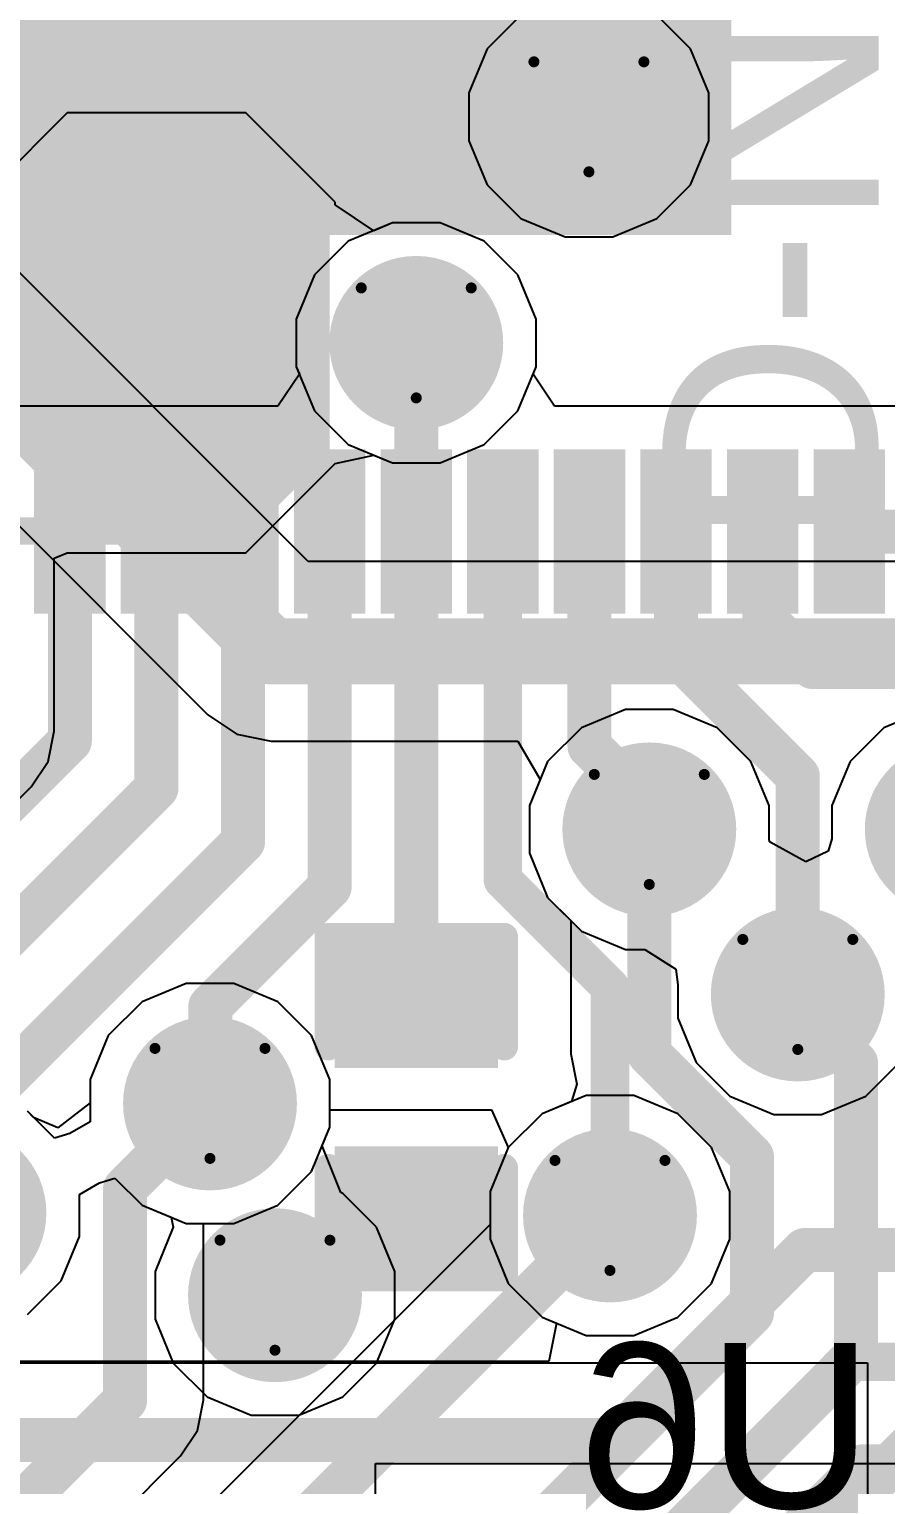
# Model space of a CAD drawing. Header units: inches. Extents: x -6 to 385, y -2 to 102.
# Drawn here: x 47.58 to 51.54, y 26.41 to 33.13 of the extents above; entities that cross this region are included whole.
import ezdxf

# ---------------------------------------------------------------- set-up
doc = ezdxf.new("R2010")
doc.units = ezdxf.units.IN
for name, color, linetype in [('Bottom Layer', 5, 'Continuous'), ('Bottom Overlay', 54, 'Continuous'), ('Bottom Paste', 16, 'Continuous'), ('Bottom Solder', 6, 'Continuous'), ('Drill Drawing', 1, 'Continuous'), ('Layer 1', 16, 'Continuous'), ('Layer 2', 76, 'Continuous'), ('Top Layer', 1, 'Continuous'), ('Top Overlay', 2, 'Continuous'), ('Top Paste', 8, 'Continuous'), ('Top Solder', 216, 'Continuous'), ('Via Holes', 16, 'Continuous')]:
    doc.layers.add(name, color=color, linetype=linetype)
doc.styles.add('Arial', font='', dxfattribs={"height": 0.2})
doc.styles.get('Arial').set_extended_font_data('Arial')

# ---------------------------------------------------------------- blocks, each defined once
blk = doc.blocks.new('56_QFN__7_7__B_10')
at = {"layer": 'Bottom Layer'}
for points in [[(-2.71, 3.1), (-2.71, 3.75), (-2.49, 3.75), (-2.49, 3.1)], [(-2.31, 3.1), (-2.31, 3.75), (-2.09, 3.75), (-2.09, 3.1)], [(-1.91, 3.1), (-1.91, 3.75), (-1.69, 3.75), (-1.69, 3.1)], [(-1.51, 3.1), (-1.51, 3.75), (-1.29, 3.75), (-1.29, 3.1)], [(-1.11, 3.1), (-1.11, 3.75), (-0.89, 3.75), (-0.89, 3.1)], [(-0.71, 3.1), (-0.71, 3.75), (-0.49, 3.75), (-0.49, 3.1)], [(-0.31, 3.1), (-0.31, 3.75), (-0.09, 3.75), (-0.09, 3.1)], [(0.09, 3.1), (0.09, 3.75), (0.31, 3.75), (0.31, 3.1)], [(0.49, 3.1), (0.49, 3.75), (0.71, 3.75), (0.71, 3.1)], [(0.89, 3.1), (0.89, 3.75), (1.11, 3.75), (1.11, 3.1)], [(2, 2), (2, -2), (-2, -2), (-2, 2)]]:
    blk.add_hatch(color=5, dxfattribs=at).paths.add_polyline_path(points)
at = {"layer": 'Bottom Paste'}
for points in [[(-2.71, 3.1), (-2.71, 3.75), (-2.49, 3.75), (-2.49, 3.1)], [(-2.31, 3.1), (-2.31, 3.75), (-2.09, 3.75), (-2.09, 3.1)], [(-1.91, 3.1), (-1.91, 3.75), (-1.69, 3.75), (-1.69, 3.1)], [(-1.51, 3.1), (-1.51, 3.75), (-1.29, 3.75), (-1.29, 3.1)], [(-1.11, 3.1), (-1.11, 3.75), (-0.89, 3.75), (-0.89, 3.1)], [(-0.71, 3.1), (-0.71, 3.75), (-0.49, 3.75), (-0.49, 3.1)], [(-0.31, 3.1), (-0.31, 3.75), (-0.09, 3.75), (-0.09, 3.1)], [(0.09, 3.1), (0.09, 3.75), (0.31, 3.75), (0.31, 3.1)], [(0.49, 3.1), (0.49, 3.75), (0.71, 3.75), (0.71, 3.1)], [(0.89, 3.1), (0.89, 3.75), (1.11, 3.75), (1.11, 3.1)], [(2, 2), (2, -2), (-2, -2), (-2, 2)]]:
    blk.add_hatch(color=16, dxfattribs=at).paths.add_polyline_path(points)
at = {"layer": 'Bottom Solder'}
for points in [[(-2.765, 3.045), (-2.765, 3.805), (-2.435, 3.805), (-2.435, 3.045)], [(-2.365, 3.045), (-2.365, 3.805), (-2.035, 3.805), (-2.035, 3.045)], [(-1.965, 3.045), (-1.965, 3.805), (-1.635, 3.805), (-1.635, 3.045)], [(-1.565, 3.045), (-1.565, 3.805), (-1.235, 3.805), (-1.235, 3.045)], [(-1.165, 3.045), (-1.165, 3.805), (-0.835, 3.805), (-0.835, 3.045)], [(-0.765, 3.045), (-0.765, 3.805), (-0.435, 3.805), (-0.435, 3.045)], [(-0.365, 3.045), (-0.365, 3.805), (-0.035, 3.805), (-0.035, 3.045)], [(0.035, 3.045), (0.035, 3.805), (0.365, 3.805), (0.365, 3.045)], [(0.435, 3.045), (0.435, 3.805), (0.765, 3.805), (0.765, 3.045)], [(0.835, 3.045), (0.835, 3.805), (1.165, 3.805), (1.165, 3.045)], [(2.055, 2.055), (2.055, -2.055), (-2.055, -2.055), (-2.055, 2.055)]]:
    blk.add_hatch(color=6, dxfattribs=at).paths.add_polyline_path(points)
blk = doc.blocks.new('2_T____P___12')
at = {"layer": 'Top Layer'}
for points in [[(0.2857, 0.762), (-0.2857, 0.762), (-0.5715, 0.4763), (-0.5715, -0.4763), (-0.2857, -0.762), (0.2857, -0.762), (0.5715, -0.4763), (0.5715, 0.4763)], [(2.2858, 0.762), (1.7143, 0.762), (1.4285, 0.4763), (1.4285, -0.4763), (1.7143, -0.762), (2.2858, -0.762), (2.5715, -0.4763), (2.5715, 0.4763)]]:
    blk.add_hatch(color=1, dxfattribs=at).paths.add_polyline_path(points)
at = {"layer": 'Top Paste'}
for points in [[(0.2857, 0.762), (-0.2857, 0.762), (-0.5715, 0.4763), (-0.5715, -0.4763), (-0.2857, -0.762), (0.2857, -0.762), (0.5715, -0.4763), (0.5715, 0.4763)], [(2.2858, 0.762), (1.7143, 0.762), (1.4285, 0.4763), (1.4285, -0.4763), (1.7143, -0.762), (2.2858, -0.762), (2.5715, -0.4763), (2.5715, 0.4763)]]:
    blk.add_hatch(color=8, dxfattribs=at).paths.add_polyline_path(points)
at = {"layer": 'Top Solder'}
for points in [[(0.3366, 0.8636), (-0.3366, 0.8636), (-0.6731, 0.5271), (-0.6731, -0.5271), (-0.3366, -0.8636), (0.3366, -0.8636), (0.6731, -0.5271), (0.6731, 0.5271)], [(2.3366, 0.8636), (1.6635, 0.8636), (1.3269, 0.5271), (1.3269, -0.5271), (1.6635, -0.8636), (2.3366, -0.8636), (2.6731, -0.5271), (2.6731, 0.5271)]]:
    blk.add_hatch(color=216, dxfattribs=at).paths.add_polyline_path(points)
at = {"layer": 'Top Overlay'}
for points in [[(-0.7366, 0.5334, 0.127, 0.127, 0), (-0.3556, 0.9144, 0.127, 0.127, 0)], [(-0.3556, 0.9144, 0.127, 0.127, 0), (2.3556, 0.9144, 0.127, 0.127, 0)], [(2.3556, 0.9144, 0.127, 0.127, 0), (2.7366, 0.5334, 0.127, 0.127, 0)], [(-0.7366, -0.5334, 0.127, 0.127, 0), (-0.7366, 0.5334, 0.127, 0.127, 0)], [(2.7366, -0.5334, 0.127, 0.127, 0), (2.7366, 0.5334, 0.127, 0.127, 0)], [(-0.7366, -0.5334, 0.127, 0.127, 0), (-0.3556, -0.9144, 0.127, 0.127, 0)], [(2.3556, -0.9144, 0.127, 0.127, 0), (2.7366, -0.5334, 0.127, 0.127, 0)], [(-0.3556, -0.9144, 0.127, 0.127, 0), (2.3556, -0.9144, 0.127, 0.127, 0)]]:
    blk.add_lwpolyline(points, format="xyseb", dxfattribs=at)
for points in [[(-0.3874, 0.9144, 0.0635, 0.0635, 1), (-0.3239, 0.9144, 0.0635, 0.0635, 1)], [(-0.3874, 0.9144, 0.0635, 0.0635, 1), (-0.3239, 0.9144, 0.0635, 0.0635, 1)], [(2.3239, 0.9144, 0.0635, 0.0635, 1), (2.3874, 0.9144, 0.0635, 0.0635, 1)], [(2.3239, 0.9144, 0.0635, 0.0635, 1), (2.3874, 0.9144, 0.0635, 0.0635, 1)], [(-0.7683, 0.5334, 0.0635, 0.0635, 1), (-0.7048, 0.5334, 0.0635, 0.0635, 1)], [(-0.7683, 0.5334, 0.0635, 0.0635, 1), (-0.7048, 0.5334, 0.0635, 0.0635, 1)], [(2.7049, 0.5334, 0.0635, 0.0635, 1), (2.7684, 0.5334, 0.0635, 0.0635, 1)], [(2.7049, 0.5334, 0.0635, 0.0635, 1), (2.7684, 0.5334, 0.0635, 0.0635, 1)], [(-0.7683, -0.5334, 0.0635, 0.0635, 1), (-0.7048, -0.5334, 0.0635, 0.0635, 1)], [(-0.7683, -0.5334, 0.0635, 0.0635, 1), (-0.7048, -0.5334, 0.0635, 0.0635, 1)], [(2.7049, -0.5334, 0.0635, 0.0635, 1), (2.7684, -0.5334, 0.0635, 0.0635, 1)], [(2.7049, -0.5334, 0.0635, 0.0635, 1), (2.7684, -0.5334, 0.0635, 0.0635, 1)], [(-0.3874, -0.9144, 0.0635, 0.0635, 1), (-0.3239, -0.9144, 0.0635, 0.0635, 1)], [(-0.3874, -0.9144, 0.0635, 0.0635, 1), (-0.3239, -0.9144, 0.0635, 0.0635, 1)], [(2.3239, -0.9144, 0.0635, 0.0635, 1), (2.3874, -0.9144, 0.0635, 0.0635, 1)], [(2.3239, -0.9144, 0.0635, 0.0635, 1), (2.3874, -0.9144, 0.0635, 0.0635, 1)]]:
    blk.add_lwpolyline(points, format="xyseb", close=True, dxfattribs=at)
blk = doc.blocks.new('C___0402_B_53')
at = {"layer": 'Bottom Layer'}
for points in [[(-0.2413, 0.3175), (-0.2413, -0.3175), (-0.6985, -0.3175), (-0.6985, 0.3175)], [(0.6985, 0.3175), (0.6985, -0.3175), (0.2413, -0.3175), (0.2413, 0.3175)]]:
    blk.add_hatch(color=5, dxfattribs=at).paths.add_polyline_path(points)
at = {"layer": 'Bottom Paste'}
for points in [[(-0.2413, 0.3175), (-0.2413, -0.3175), (-0.6985, -0.3175), (-0.6985, 0.3175)], [(0.6985, 0.3175), (0.6985, -0.3175), (0.2413, -0.3175), (0.2413, 0.3175)]]:
    blk.add_hatch(color=16, dxfattribs=at).paths.add_polyline_path(points)
at = {"layer": 'Bottom Solder'}
for points in [[(-0.1813, 0.3775), (-0.1813, -0.3775), (-0.7585, -0.3775), (-0.7585, 0.3775)], [(0.7585, 0.3775), (0.7585, -0.3775), (0.1813, -0.3775), (0.1813, 0.3775)]]:
    blk.add_hatch(color=6, dxfattribs=at).paths.add_polyline_path(points)
at = {"layer": 'Bottom Overlay'}
for points in [[(-0.7874, 0.4064, 0.127, 0.127, 0), (-0.7874, -0.4064, 0.127, 0.127, 0)], [(-0.7874, 0.4064, 0.127, 0.127, 0), (-0.2794, 0.4064, 0.127, 0.127, 0)], [(0.2794, 0.4064, 0.127, 0.127, 0), (0.7874, 0.4064, 0.127, 0.127, 0)], [(0.7874, 0.4064, 0.127, 0.127, 0), (0.7874, -0.4064, 0.127, 0.127, 0)], [(-0.7874, -0.4064, 0.127, 0.127, 0), (-0.2794, -0.4064, 0.127, 0.127, 0)], [(0.2794, -0.4064, 0.127, 0.127, 0), (0.7874, -0.4064, 0.127, 0.127, 0)]]:
    blk.add_lwpolyline(points, format="xyseb", dxfattribs=at)
for points in [[(-0.8191, 0.4064, 0.0635, 0.0635, 1), (-0.7556, 0.4064, 0.0635, 0.0635, 1)], [(-0.8191, 0.4064, 0.0635, 0.0635, 1), (-0.7556, 0.4064, 0.0635, 0.0635, 1)], [(-0.3111, 0.4064, 0.0635, 0.0635, 1), (-0.2477, 0.4064, 0.0635, 0.0635, 1)], [(0.2477, 0.4064, 0.0635, 0.0635, 1), (0.3111, 0.4064, 0.0635, 0.0635, 1)], [(0.7556, 0.4064, 0.0635, 0.0635, 1), (0.8191, 0.4064, 0.0635, 0.0635, 1)], [(0.7556, 0.4064, 0.0635, 0.0635, 1), (0.8191, 0.4064, 0.0635, 0.0635, 1)], [(-0.8191, -0.4064, 0.0635, 0.0635, 1), (-0.7556, -0.4064, 0.0635, 0.0635, 1)], [(-0.8191, -0.4064, 0.0635, 0.0635, 1), (-0.7556, -0.4064, 0.0635, 0.0635, 1)], [(-0.3111, -0.4064, 0.0635, 0.0635, 1), (-0.2477, -0.4064, 0.0635, 0.0635, 1)], [(0.2477, -0.4064, 0.0635, 0.0635, 1), (0.3111, -0.4064, 0.0635, 0.0635, 1)], [(0.7556, -0.4064, 0.0635, 0.0635, 1), (0.8191, -0.4064, 0.0635, 0.0635, 1)], [(0.7556, -0.4064, 0.0635, 0.0635, 1), (0.8191, -0.4064, 0.0635, 0.0635, 1)]]:
    blk.add_lwpolyline(points, format="xyseb", close=True, dxfattribs=at)

msp = doc.modelspace()

# ---------------------------------------------------------------- hatches: boundary and pattern name
at = {"layer": 'Bottom Layer'}
h = msp.add_hatch(color=5, dxfattribs=at)
edge = h.paths.add_edge_path()
edge.add_arc((50.1655, 32.7292), 0.3, 0, 360)
h = msp.add_hatch(color=5, dxfattribs=at)
edge = h.paths.add_edge_path()
edge.add_arc((49.368, 31.6852), 0.3, 0, 360)
h = msp.add_hatch(color=5, dxfattribs=at)
edge = h.paths.add_edge_path()
edge.add_arc((50.4444, 29.4386), 0.3, 0, 360)
h = msp.add_hatch(color=5, dxfattribs=at)
edge = h.paths.add_edge_path()
edge.add_arc((51.1302, 28.6766), 0.3, 0, 360)
h = msp.add_hatch(color=5, dxfattribs=at)
edge = h.paths.add_edge_path()
edge.add_arc((48.4153, 28.1733), 0.3, 0, 360)
h = msp.add_hatch(color=5, dxfattribs=at)
edge = h.paths.add_edge_path()
edge.add_arc((50.2628, 27.656), 0.3, 0, 360)
h = msp.add_hatch(color=5, dxfattribs=at)
edge = h.paths.add_edge_path()
edge.add_arc((48.7155, 27.2877), 0.3, 0, 360)
at = {"layer": 'Bottom Solder'}
h = msp.add_hatch(color=6, dxfattribs=at)
edge = h.paths.add_edge_path()
edge.add_arc((50.1655, 32.7292), 0.4016, 0, 360)
h = msp.add_hatch(color=6, dxfattribs=at)
edge = h.paths.add_edge_path()
edge.add_arc((49.368, 31.6852), 0.4016, 0, 360)
h = msp.add_hatch(color=6, dxfattribs=at)
edge = h.paths.add_edge_path()
edge.add_arc((50.4444, 29.4386), 0.4016, 0, 360)
h = msp.add_hatch(color=6, dxfattribs=at)
edge = h.paths.add_edge_path()
edge.add_arc((51.8414, 29.4386), 0.4016, 0, 360)
h = msp.add_hatch(color=6, dxfattribs=at)
edge = h.paths.add_edge_path()
edge.add_arc((51.1302, 28.6766), 0.4016, 0, 360)
h = msp.add_hatch(color=6, dxfattribs=at)
edge = h.paths.add_edge_path()
edge.add_arc((48.4153, 28.1733), 0.4016, 0, 360)
h = msp.add_hatch(color=6, dxfattribs=at)
edge = h.paths.add_edge_path()
edge.add_arc((47.258, 27.6683), 0.4016, 0, 360)
h = msp.add_hatch(color=6, dxfattribs=at)
edge = h.paths.add_edge_path()
edge.add_arc((50.2628, 27.656), 0.4016, 0, 360)
h = msp.add_hatch(color=6, dxfattribs=at)
edge = h.paths.add_edge_path()
edge.add_arc((48.7155, 27.2877), 0.4016, 0, 360)
at = {"layer": 'Layer 1'}
h = msp.add_hatch(color=16, dxfattribs=at)
edge = h.paths.add_edge_path()
edge.add_arc((50.1655, 32.7292), 0.3, 0, 360)
h = msp.add_hatch(color=16, dxfattribs=at)
edge = h.paths.add_edge_path()
edge.add_arc((49.368, 31.6852), 0.3, 0, 360)
h = msp.add_hatch(color=16, dxfattribs=at)
edge = h.paths.add_edge_path()
edge.add_arc((50.4444, 29.4386), 0.3, 0, 360)
h = msp.add_hatch(color=16, dxfattribs=at)
edge = h.paths.add_edge_path()
edge.add_arc((51.1302, 28.6766), 0.3, 0, 360)
h = msp.add_hatch(color=16, dxfattribs=at)
edge = h.paths.add_edge_path()
edge.add_arc((48.4153, 28.1733), 0.3, 0, 360)
h = msp.add_hatch(color=16, dxfattribs=at)
edge = h.paths.add_edge_path()
edge.add_arc((50.2628, 27.656), 0.3, 0, 360)
h = msp.add_hatch(color=16, dxfattribs=at)
edge = h.paths.add_edge_path()
edge.add_arc((48.7155, 27.2877), 0.3, 0, 360)
at = {"layer": 'Layer 2'}
h = msp.add_hatch(color=76, dxfattribs=at)
edge = h.paths.add_edge_path()
edge.add_arc((50.1655, 32.7292), 0.3, 0, 360)
h = msp.add_hatch(color=76, dxfattribs=at)
edge = h.paths.add_edge_path()
edge.add_arc((49.368, 31.6852), 0.3, 0, 360)
h = msp.add_hatch(color=76, dxfattribs=at)
edge = h.paths.add_edge_path()
edge.add_arc((50.4444, 29.4386), 0.3, 0, 360)
h = msp.add_hatch(color=76, dxfattribs=at)
edge = h.paths.add_edge_path()
edge.add_arc((51.1302, 28.6766), 0.3, 0, 360)
h = msp.add_hatch(color=76, dxfattribs=at)
edge = h.paths.add_edge_path()
edge.add_arc((48.4153, 28.1733), 0.3, 0, 360)
h = msp.add_hatch(color=76, dxfattribs=at)
edge = h.paths.add_edge_path()
edge.add_arc((50.2628, 27.656), 0.3, 0, 360)
h = msp.add_hatch(color=76, dxfattribs=at)
edge = h.paths.add_edge_path()
edge.add_arc((48.7155, 27.2877), 0.3, 0, 360)
at = {"layer": 'Top Layer'}
h = msp.add_hatch(color=1, dxfattribs=at)
edge = h.paths.add_edge_path()
edge.add_arc((50.1655, 32.7292), 0.3, 0, 360)
h = msp.add_hatch(color=1, dxfattribs=at)
edge = h.paths.add_edge_path()
edge.add_arc((49.368, 31.6852), 0.3, 0, 360)
h = msp.add_hatch(color=1, dxfattribs=at)
edge = h.paths.add_edge_path()
edge.add_arc((50.4444, 29.4386), 0.3, 0, 360)
h = msp.add_hatch(color=1, dxfattribs=at)
edge = h.paths.add_edge_path()
edge.add_arc((51.1302, 28.6766), 0.3, 0, 360)
h = msp.add_hatch(color=1, dxfattribs=at)
edge = h.paths.add_edge_path()
edge.add_arc((48.4153, 28.1733), 0.3, 0, 360)
h = msp.add_hatch(color=1, dxfattribs=at)
edge = h.paths.add_edge_path()
edge.add_arc((50.2628, 27.656), 0.3, 0, 360)
h = msp.add_hatch(color=1, dxfattribs=at)
edge = h.paths.add_edge_path()
edge.add_arc((48.7155, 27.2877), 0.3, 0, 360)
at = {"layer": 'Top Solder'}
h = msp.add_hatch(color=216, dxfattribs=at)
edge = h.paths.add_edge_path()
edge.add_arc((50.1655, 32.7292), 0.4016, 0, 360)
h = msp.add_hatch(color=216, dxfattribs=at)
edge = h.paths.add_edge_path()
edge.add_arc((49.368, 31.6852), 0.4016, 0, 360)
h = msp.add_hatch(color=216, dxfattribs=at)
edge = h.paths.add_edge_path()
edge.add_arc((50.4444, 29.4386), 0.4016, 0, 360)
h = msp.add_hatch(color=216, dxfattribs=at)
edge = h.paths.add_edge_path()
edge.add_arc((51.8414, 29.4386), 0.4016, 0, 360)
h = msp.add_hatch(color=216, dxfattribs=at)
edge = h.paths.add_edge_path()
edge.add_arc((51.1302, 28.6766), 0.4016, 0, 360)
h = msp.add_hatch(color=216, dxfattribs=at)
edge = h.paths.add_edge_path()
edge.add_arc((48.4153, 28.1733), 0.4016, 0, 360)
h = msp.add_hatch(color=216, dxfattribs=at)
edge = h.paths.add_edge_path()
edge.add_arc((47.258, 27.6683), 0.4016, 0, 360)
h = msp.add_hatch(color=216, dxfattribs=at)
edge = h.paths.add_edge_path()
edge.add_arc((50.2628, 27.656), 0.4016, 0, 360)
h = msp.add_hatch(color=216, dxfattribs=at)
edge = h.paths.add_edge_path()
edge.add_arc((48.7155, 27.2877), 0.4016, 0, 360)
at = {"layer": 'Via Holes'}
h = msp.add_hatch(color=7, dxfattribs=at)
edge = h.paths.add_edge_path()
edge.add_arc((50.1655, 32.7292), 0.15, 0, 360)
h = msp.add_hatch(color=7, dxfattribs=at)
edge = h.paths.add_edge_path()
edge.add_arc((49.368, 31.6852), 0.15, 0, 360)
h = msp.add_hatch(color=7, dxfattribs=at)
edge = h.paths.add_edge_path()
edge.add_arc((50.4444, 29.4386), 0.15, 0, 360)
h = msp.add_hatch(color=7, dxfattribs=at)
edge = h.paths.add_edge_path()
edge.add_arc((51.1302, 28.6766), 0.15, 0, 360)
h = msp.add_hatch(color=7, dxfattribs=at)
edge = h.paths.add_edge_path()
edge.add_arc((48.4153, 28.1733), 0.15, 0, 360)
h = msp.add_hatch(color=7, dxfattribs=at)
edge = h.paths.add_edge_path()
edge.add_arc((50.2628, 27.656), 0.15, 0, 360)
h = msp.add_hatch(color=7, dxfattribs=at)
edge = h.paths.add_edge_path()
edge.add_arc((48.7155, 27.2877), 0.15, 0, 360)

# ---------------------------------------------------------------- linework, layer by layer
at = {"layer": 'Bottom Layer'}
for p, q in [((49.2578, 32.2392), (49.0542, 32.1549)), ((49.4782, 32.2392), (49.2578, 32.2392)), ((49.6818, 32.1549), (49.4782, 32.2392)), ((49.0542, 32.1549), (48.8983, 31.999)), ((49.8377, 31.999), (49.6818, 32.1549)), ((48.8983, 31.999), (48.814, 31.7954)), ((49.922, 31.7954), (49.8377, 31.999)), ((48.814, 31.7954), (48.814, 31.575)), ((49.922, 31.575), (49.922, 31.7954)), ((48.8281, 31.541), (48.7293, 31.3932)), ((48.814, 31.575), (48.8281, 31.541)), ((49.9079, 31.541), (49.922, 31.575)), ((50.0067, 31.3932), (49.9079, 31.541)), ((48.7293, 31.3932), (46.9115, 31.3932)), ((51.614, 31.3932), (50.0067, 31.3932)), ((48.9693, 28.0631), (48.9693, 28.1432)), ((48.9693, 28.1432), (49.715, 28.1432)), ((49.715, 28.1432), (49.7931, 27.9698)), ((48.8849, 27.8594), (48.9693, 28.0631)), ((49.7931, 27.9698), (49.7088, 27.7662)), ((48.7291, 27.7036), (48.8849, 27.8594)), ((47.812, 27.7527), (47.9048, 27.8069)), ((47.9048, 27.8069), (47.9763, 27.8288)), ((47.9763, 27.8288), (48.1014, 27.7036)), ((49.7088, 27.7662), (49.7088, 27.5458)), ((47.812, 27.5581), (47.812, 27.7527)), ((48.1014, 27.7036), (48.3051, 27.6193)), ((48.5255, 27.6193), (48.7291, 27.7036)), ((48.3051, 27.6193), (48.5255, 27.6193)), ((47.7277, 27.3544), (47.812, 27.5581)), ((49.7088, 27.5458), (49.7931, 27.3422)), ((47.5718, 27.1986), (47.7277, 27.3544)), ((49.7931, 27.3422), (49.949, 27.1864)), ((49.949, 27.1864), (50.0157, 27.1587)), ((50.0157, 27.1587), (49.9803, 26.9809)), ((37.3344, 26.9748), (51.4524, 26.9748)), ((49.9803, 26.9809), (47.511, 26.9809)), ((51.4524, 26.9748), (51.4524, 23.3992)), ((49.1792, 8.246), (49.1792, 26.5098)), ((49.1792, 26.5098), (53.142, 26.5098))]:
    msp.add_line(p, q, dxfattribs=at)
for points in [[(49.368, 30.8142, 0.2032, 0.2032, 0), (49.368, 31.6852, 0.2032, 0.2032, 0)], [(47.768, 29.8469, 0.2032, 0.2032, 0), (47.768, 30.8142, 0.2032, 0.2032, 0)], [(48.168, 29.6292, 0.2032, 0.2032, 0), (48.168, 30.8142, 0.2032, 0.2032, 0)], [(48.568, 29.3818, 0.2032, 0.2032, 0), (48.568, 30.8142, 0.2032, 0.2032, 0)], [(48.968, 29.1725, 0.2032, 0.2032, 0), (48.968, 30.8142, 0.2032, 0.2032, 0)], [(49.368, 28.6258, 0.2032, 0.2032, 0), (49.368, 30.8142, 0.2032, 0.2032, 0)], [(49.768, 29.2058, 0.1778, 0.1778, 0), (49.768, 30.8142, 0.1778, 0.1778, 0)], [(50.168, 29.8224, 0.2032, 0.2032, 0), (50.168, 30.8142, 0.2032, 0.2032, 0)], [(50.568, 30.2469, 0.2032, 0.2032, 0), (50.568, 30.8142, 0.2032, 0.2032, 0)], [(50.968, 30.8142, 0.2032, 0.2032, 0), (50.9764, 30.8058, 0.2032, 0.2032, 0)], [(50.9764, 30.4116, 0.2032, 0.2032, 0), (50.9764, 30.8058, 0.2032, 0.2032, 0)], [(51.368, 30.8142, 0.2032, 0.2032, 0), (52.1977, 30.8142, 0.2032, 0.2032, 0)], [(50.9764, 30.4116, 0.2032, 0.2032, 0), (51.2001, 30.1879, 0.2032, 0.2032, 0)], [(50.568, 30.2469, 0.2032, 0.2032, 0), (51.1302, 29.6847, 0.2032, 0.2032, 0)], [(51.2001, 30.1879, 0.2032, 0.2032, 0), (51.7066, 30.1879, 0.2032, 0.2032, 0)], [(46.2805, 28.3594, 0.2032, 0.2032, 0), (47.768, 29.8469, 0.2032, 0.2032, 0)], [(50.168, 29.8224, 0.2032, 0.2032, 0), (50.4444, 29.546, 0.2032, 0.2032, 0)], [(51.1302, 28.6766, 0.2032, 0.2032, 0), (51.1302, 29.6847, 0.2032, 0.2032, 0)], [(46.207, 27.6683, 0.2032, 0.2032, 0), (48.168, 29.6292, 0.2032, 0.2032, 0)], [(50.4444, 29.4386, 0.2032, 0.2032, 0), (50.4444, 29.546, 0.2032, 0.2032, 0)], [(47.2807, 28.0945, 0.2032, 0.2032, 0), (48.568, 29.3818, 0.2032, 0.2032, 0)], [(48.4165, 28.621, 0.2032, 0.2032, 0), (48.968, 29.1725, 0.2032, 0.2032, 0)], [(49.768, 29.2058, 0.1778, 0.1778, 0), (50.2628, 28.711, 0.1778, 0.1778, 0)], [(50.2628, 27.656, 0.1778, 0.1778, 0), (50.2628, 28.711, 0.1778, 0.1778, 0)], [(48.4165, 28.1745, 0.2032, 0.2032, 0), (48.4165, 28.621, 0.2032, 0.2032, 0)], [(48.4153, 28.1733, 0.2032, 0.2032, 0), (48.4165, 28.1745, 0.2032, 0.2032, 0)], [(50.2839, 26.6184, 0.2032, 0.2032, 0), (51.162, 27.4965, 0.2032, 0.2032, 0)], [(51.162, 27.4965, 0.2032, 0.2032, 0), (60.5504, 27.4965, 0.2032, 0.2032, 0)], [(48.5889, 24.19, 0.1778, 0.1778, 0), (51.3786, 26.9797, 0.1778, 0.1778, 0)], [(51.3786, 26.9797, 0.1778, 0.1778, 0), (72.825, 26.9797, 0.1778, 0.1778, 0)], [(35.3755, 26.6184, 0.2032, 0.2032, 0), (50.2839, 26.6184, 0.2032, 0.2032, 0)], [(50.6989, 25.7822, 0.1778, 0.1778, 0), (51.4264, 26.5098, 0.1778, 0.1778, 0)], [(51.4264, 26.5098, 0.1778, 0.1778, 0), (72.9252, 26.5098, 0.1778, 0.1778, 0)]]:
    msp.add_lwpolyline(points, format="xyseb", dxfattribs=at)
for points in [[(49.3172, 31.6852, 0.1016, 0.1016, 1), (49.4188, 31.6852, 0.1016, 0.1016, 1)], [(47.7172, 30.8142, 0.1016, 0.1016, 1), (47.8188, 30.8142, 0.1016, 0.1016, 1)], [(48.1172, 30.8142, 0.1016, 0.1016, 1), (48.2188, 30.8142, 0.1016, 0.1016, 1)], [(48.5172, 30.8142, 0.1016, 0.1016, 1), (48.6188, 30.8142, 0.1016, 0.1016, 1)], [(48.9172, 30.8142, 0.1016, 0.1016, 1), (49.0188, 30.8142, 0.1016, 0.1016, 1)], [(49.3172, 30.8142, 0.1016, 0.1016, 1), (49.4188, 30.8142, 0.1016, 0.1016, 1)], [(49.3172, 30.8142, 0.1016, 0.1016, 1), (49.4188, 30.8142, 0.1016, 0.1016, 1)], [(49.7236, 30.8142, 0.0889, 0.0889, 1), (49.8125, 30.8142, 0.0889, 0.0889, 1)], [(50.1172, 30.8142, 0.1016, 0.1016, 1), (50.2188, 30.8142, 0.1016, 0.1016, 1)], [(50.5172, 30.8142, 0.1016, 0.1016, 1), (50.6188, 30.8142, 0.1016, 0.1016, 1)], [(50.9172, 30.8142, 0.1016, 0.1016, 1), (51.0188, 30.8142, 0.1016, 0.1016, 1)], [(50.9256, 30.8058, 0.1016, 0.1016, 1), (51.0272, 30.8058, 0.1016, 0.1016, 1)], [(50.9256, 30.8058, 0.1016, 0.1016, 1), (51.0272, 30.8058, 0.1016, 0.1016, 1)], [(51.3172, 30.8142, 0.1016, 0.1016, 1), (51.4188, 30.8142, 0.1016, 0.1016, 1)], [(50.9256, 30.4116, 0.1016, 0.1016, 1), (51.0272, 30.4116, 0.1016, 0.1016, 1)], [(50.9256, 30.4116, 0.1016, 0.1016, 1), (51.0272, 30.4116, 0.1016, 0.1016, 1)], [(50.5172, 30.2469, 0.1016, 0.1016, 1), (50.6188, 30.2469, 0.1016, 0.1016, 1)], [(50.5172, 30.2469, 0.1016, 0.1016, 1), (50.6188, 30.2469, 0.1016, 0.1016, 1)], [(51.1493, 30.1879, 0.1016, 0.1016, 1), (51.2509, 30.1879, 0.1016, 0.1016, 1)], [(51.1493, 30.1879, 0.1016, 0.1016, 1), (51.2509, 30.1879, 0.1016, 0.1016, 1)], [(47.7172, 29.8469, 0.1016, 0.1016, 1), (47.8188, 29.8469, 0.1016, 0.1016, 1)], [(47.7172, 29.8469, 0.1016, 0.1016, 1), (47.8188, 29.8469, 0.1016, 0.1016, 1)], [(50.1172, 29.8224, 0.1016, 0.1016, 1), (50.2188, 29.8224, 0.1016, 0.1016, 1)], [(50.1172, 29.8224, 0.1016, 0.1016, 1), (50.2188, 29.8224, 0.1016, 0.1016, 1)], [(51.0794, 29.6847, 0.1016, 0.1016, 1), (51.181, 29.6847, 0.1016, 0.1016, 1)], [(51.0794, 29.6847, 0.1016, 0.1016, 1), (51.181, 29.6847, 0.1016, 0.1016, 1)], [(48.1172, 29.6292, 0.1016, 0.1016, 1), (48.2188, 29.6292, 0.1016, 0.1016, 1)], [(48.1172, 29.6292, 0.1016, 0.1016, 1), (48.2188, 29.6292, 0.1016, 0.1016, 1)], [(50.3936, 29.546, 0.1016, 0.1016, 1), (50.4952, 29.546, 0.1016, 0.1016, 1)], [(50.3936, 29.546, 0.1016, 0.1016, 1), (50.4952, 29.546, 0.1016, 0.1016, 1)], [(50.3936, 29.4386, 0.1016, 0.1016, 1), (50.4952, 29.4386, 0.1016, 0.1016, 1)], [(48.5172, 29.3818, 0.1016, 0.1016, 1), (48.6188, 29.3818, 0.1016, 0.1016, 1)], [(48.5172, 29.3818, 0.1016, 0.1016, 1), (48.6188, 29.3818, 0.1016, 0.1016, 1)], [(48.9172, 29.1725, 0.1016, 0.1016, 1), (49.0188, 29.1725, 0.1016, 0.1016, 1)], [(48.9172, 29.1725, 0.1016, 0.1016, 1), (49.0188, 29.1725, 0.1016, 0.1016, 1)], [(49.7236, 29.2058, 0.0889, 0.0889, 1), (49.8125, 29.2058, 0.0889, 0.0889, 1)], [(49.7236, 29.2058, 0.0889, 0.0889, 1), (49.8125, 29.2058, 0.0889, 0.0889, 1)], [(50.2183, 28.711, 0.0889, 0.0889, 1), (50.3072, 28.711, 0.0889, 0.0889, 1)], [(50.2183, 28.711, 0.0889, 0.0889, 1), (50.3072, 28.711, 0.0889, 0.0889, 1)], [(51.0794, 28.6766, 0.1016, 0.1016, 1), (51.181, 28.6766, 0.1016, 0.1016, 1)], [(48.3657, 28.621, 0.1016, 0.1016, 1), (48.4673, 28.621, 0.1016, 0.1016, 1)], [(48.3657, 28.621, 0.1016, 0.1016, 1), (48.4673, 28.621, 0.1016, 0.1016, 1)], [(49.3172, 28.6258, 0.1016, 0.1016, 1), (49.4188, 28.6258, 0.1016, 0.1016, 1)], [(48.3645, 28.1733, 0.1016, 0.1016, 1), (48.4661, 28.1733, 0.1016, 0.1016, 1)], [(48.3657, 28.1745, 0.1016, 0.1016, 1), (48.4673, 28.1745, 0.1016, 0.1016, 1)], [(48.3657, 28.1745, 0.1016, 0.1016, 1), (48.4673, 28.1745, 0.1016, 0.1016, 1)], [(50.2183, 27.656, 0.0889, 0.0889, 1), (50.3072, 27.656, 0.0889, 0.0889, 1)], [(51.1112, 27.4965, 0.1016, 0.1016, 1), (51.2128, 27.4965, 0.1016, 0.1016, 1)], [(51.1112, 27.4965, 0.1016, 0.1016, 1), (51.2128, 27.4965, 0.1016, 0.1016, 1)], [(51.3342, 26.9797, 0.0889, 0.0889, 1), (51.4231, 26.9797, 0.0889, 0.0889, 1)], [(51.3342, 26.9797, 0.0889, 0.0889, 1), (51.4231, 26.9797, 0.0889, 0.0889, 1)], [(50.2331, 26.6184, 0.1016, 0.1016, 1), (50.3347, 26.6184, 0.1016, 0.1016, 1)], [(50.2331, 26.6184, 0.1016, 0.1016, 1), (50.3347, 26.6184, 0.1016, 0.1016, 1)], [(51.382, 26.5098, 0.0889, 0.0889, 1), (51.4709, 26.5098, 0.0889, 0.0889, 1)], [(51.382, 26.5098, 0.0889, 0.0889, 1), (51.4709, 26.5098, 0.0889, 0.0889, 1)]]:
    msp.add_lwpolyline(points, format="xyseb", close=True, dxfattribs=at)
at = {"layer": 'Drill Drawing'}
for points in [[(49.9115, 32.9832, 0.0508, 0.0508, 0), (50.4195, 32.9832, 0.0508, 0.0508, 0)], [(49.9115, 32.9832, 0.0508, 0.0508, 0), (50.1655, 32.4752, 0.0508, 0.0508, 0)], [(50.1655, 32.4752, 0.0508, 0.0508, 0), (50.4195, 32.9832, 0.0508, 0.0508, 0)], [(49.114, 31.9392, 0.0508, 0.0508, 0), (49.622, 31.9392, 0.0508, 0.0508, 0)], [(49.114, 31.9392, 0.0508, 0.0508, 0), (49.368, 31.4312, 0.0508, 0.0508, 0)], [(49.368, 31.4312, 0.0508, 0.0508, 0), (49.622, 31.9392, 0.0508, 0.0508, 0)], [(50.1904, 29.6926, 0.0508, 0.0508, 0), (50.6984, 29.6926, 0.0508, 0.0508, 0)], [(50.1904, 29.6926, 0.0508, 0.0508, 0), (50.4444, 29.1846, 0.0508, 0.0508, 0)], [(50.4444, 29.1846, 0.0508, 0.0508, 0), (50.6984, 29.6926, 0.0508, 0.0508, 0)], [(50.8762, 28.9306, 0.0508, 0.0508, 0), (51.3842, 28.9306, 0.0508, 0.0508, 0)], [(50.8762, 28.9306, 0.0508, 0.0508, 0), (51.1302, 28.4226, 0.0508, 0.0508, 0)], [(51.1302, 28.4226, 0.0508, 0.0508, 0), (51.3842, 28.9306, 0.0508, 0.0508, 0)], [(48.1613, 28.4273, 0.0508, 0.0508, 0), (48.6693, 28.4273, 0.0508, 0.0508, 0)], [(48.1613, 28.4273, 0.0508, 0.0508, 0), (48.4153, 27.9193, 0.0508, 0.0508, 0)], [(48.4153, 27.9193, 0.0508, 0.0508, 0), (48.6693, 28.4273, 0.0508, 0.0508, 0)], [(50.0088, 27.91, 0.0508, 0.0508, 0), (50.5168, 27.91, 0.0508, 0.0508, 0)], [(50.0088, 27.91, 0.0508, 0.0508, 0), (50.2628, 27.402, 0.0508, 0.0508, 0)], [(50.2628, 27.402, 0.0508, 0.0508, 0), (50.5168, 27.91, 0.0508, 0.0508, 0)], [(48.4615, 27.5417, 0.0508, 0.0508, 0), (48.9695, 27.5417, 0.0508, 0.0508, 0)], [(48.4615, 27.5417, 0.0508, 0.0508, 0), (48.7155, 27.0337, 0.0508, 0.0508, 0)], [(48.7155, 27.0337, 0.0508, 0.0508, 0), (48.9695, 27.5417, 0.0508, 0.0508, 0)]]:
    msp.add_lwpolyline(points, format="xyseb", dxfattribs=at)
for points in [[(49.8988, 32.9832, 0.0254, 0.0254, 1), (49.9242, 32.9832, 0.0254, 0.0254, 1)], [(49.8988, 32.9832, 0.0254, 0.0254, 1), (49.9242, 32.9832, 0.0254, 0.0254, 1)], [(50.4068, 32.9832, 0.0254, 0.0254, 1), (50.4322, 32.9832, 0.0254, 0.0254, 1)], [(50.4068, 32.9832, 0.0254, 0.0254, 1), (50.4322, 32.9832, 0.0254, 0.0254, 1)], [(50.1528, 32.4752, 0.0254, 0.0254, 1), (50.1782, 32.4752, 0.0254, 0.0254, 1)], [(50.1528, 32.4752, 0.0254, 0.0254, 1), (50.1782, 32.4752, 0.0254, 0.0254, 1)], [(49.1013, 31.9392, 0.0254, 0.0254, 1), (49.1267, 31.9392, 0.0254, 0.0254, 1)], [(49.1013, 31.9392, 0.0254, 0.0254, 1), (49.1267, 31.9392, 0.0254, 0.0254, 1)], [(49.6093, 31.9392, 0.0254, 0.0254, 1), (49.6347, 31.9392, 0.0254, 0.0254, 1)], [(49.6093, 31.9392, 0.0254, 0.0254, 1), (49.6347, 31.9392, 0.0254, 0.0254, 1)], [(49.3553, 31.4312, 0.0254, 0.0254, 1), (49.3807, 31.4312, 0.0254, 0.0254, 1)], [(49.3553, 31.4312, 0.0254, 0.0254, 1), (49.3807, 31.4312, 0.0254, 0.0254, 1)], [(50.1777, 29.6926, 0.0254, 0.0254, 1), (50.2031, 29.6926, 0.0254, 0.0254, 1)], [(50.1777, 29.6926, 0.0254, 0.0254, 1), (50.2031, 29.6926, 0.0254, 0.0254, 1)], [(50.6857, 29.6926, 0.0254, 0.0254, 1), (50.7111, 29.6926, 0.0254, 0.0254, 1)], [(50.6857, 29.6926, 0.0254, 0.0254, 1), (50.7111, 29.6926, 0.0254, 0.0254, 1)], [(50.4317, 29.1846, 0.0254, 0.0254, 1), (50.4571, 29.1846, 0.0254, 0.0254, 1)], [(50.4317, 29.1846, 0.0254, 0.0254, 1), (50.4571, 29.1846, 0.0254, 0.0254, 1)], [(50.8635, 28.9306, 0.0254, 0.0254, 1), (50.8889, 28.9306, 0.0254, 0.0254, 1)], [(50.8635, 28.9306, 0.0254, 0.0254, 1), (50.8889, 28.9306, 0.0254, 0.0254, 1)], [(51.3715, 28.9306, 0.0254, 0.0254, 1), (51.3969, 28.9306, 0.0254, 0.0254, 1)], [(51.3715, 28.9306, 0.0254, 0.0254, 1), (51.3969, 28.9306, 0.0254, 0.0254, 1)], [(48.1486, 28.4273, 0.0254, 0.0254, 1), (48.174, 28.4273, 0.0254, 0.0254, 1)], [(48.1486, 28.4273, 0.0254, 0.0254, 1), (48.174, 28.4273, 0.0254, 0.0254, 1)], [(48.6566, 28.4273, 0.0254, 0.0254, 1), (48.682, 28.4273, 0.0254, 0.0254, 1)], [(48.6566, 28.4273, 0.0254, 0.0254, 1), (48.682, 28.4273, 0.0254, 0.0254, 1)], [(51.1175, 28.4226, 0.0254, 0.0254, 1), (51.1429, 28.4226, 0.0254, 0.0254, 1)], [(51.1175, 28.4226, 0.0254, 0.0254, 1), (51.1429, 28.4226, 0.0254, 0.0254, 1)], [(48.4026, 27.9193, 0.0254, 0.0254, 1), (48.428, 27.9193, 0.0254, 0.0254, 1)], [(48.4026, 27.9193, 0.0254, 0.0254, 1), (48.428, 27.9193, 0.0254, 0.0254, 1)], [(49.9961, 27.91, 0.0254, 0.0254, 1), (50.0215, 27.91, 0.0254, 0.0254, 1)], [(49.9961, 27.91, 0.0254, 0.0254, 1), (50.0215, 27.91, 0.0254, 0.0254, 1)], [(50.5041, 27.91, 0.0254, 0.0254, 1), (50.5295, 27.91, 0.0254, 0.0254, 1)], [(50.5041, 27.91, 0.0254, 0.0254, 1), (50.5295, 27.91, 0.0254, 0.0254, 1)], [(48.4488, 27.5417, 0.0254, 0.0254, 1), (48.4742, 27.5417, 0.0254, 0.0254, 1)], [(48.4488, 27.5417, 0.0254, 0.0254, 1), (48.4742, 27.5417, 0.0254, 0.0254, 1)], [(48.9568, 27.5417, 0.0254, 0.0254, 1), (48.9822, 27.5417, 0.0254, 0.0254, 1)], [(48.9568, 27.5417, 0.0254, 0.0254, 1), (48.9822, 27.5417, 0.0254, 0.0254, 1)], [(50.2501, 27.402, 0.0254, 0.0254, 1), (50.2755, 27.402, 0.0254, 0.0254, 1)], [(50.2501, 27.402, 0.0254, 0.0254, 1), (50.2755, 27.402, 0.0254, 0.0254, 1)], [(48.7028, 27.0337, 0.0254, 0.0254, 1), (48.7282, 27.0337, 0.0254, 0.0254, 1)], [(48.7028, 27.0337, 0.0254, 0.0254, 1), (48.7282, 27.0337, 0.0254, 0.0254, 1)]]:
    msp.add_lwpolyline(points, format="xyseb", close=True, dxfattribs=at)
at = {"layer": 'Layer 1'}
for p, q in [((49.2578, 32.2392), (49.0542, 32.1549)), ((49.4782, 32.2392), (49.2578, 32.2392)), ((49.6818, 32.1549), (49.4782, 32.2392)), ((49.0542, 32.1549), (48.8983, 31.999)), ((49.8377, 31.999), (49.6818, 32.1549)), ((48.8983, 31.999), (48.814, 31.7954)), ((49.922, 31.7954), (49.8377, 31.999)), ((48.814, 31.7954), (48.814, 31.575)), ((49.922, 31.575), (49.922, 31.7954)), ((48.814, 31.575), (48.8983, 31.3714)), ((49.8377, 31.3714), (49.922, 31.575)), ((48.8983, 31.3714), (49.0542, 31.2155)), ((49.6818, 31.2155), (49.8377, 31.3714)), ((49.0542, 31.2155), (49.2578, 31.1312)), ((49.4782, 31.1312), (49.6818, 31.2155)), ((49.2578, 31.1312), (49.4782, 31.1312)), ((50.3342, 29.9926), (50.1306, 29.9083)), ((50.5546, 29.9926), (50.3342, 29.9926)), ((50.7582, 29.9083), (50.5546, 29.9926)), ((51.7312, 29.9926), (51.5276, 29.9083)), ((50.1306, 29.9083), (49.9747, 29.7524)), ((50.9141, 29.7524), (50.7582, 29.9083)), ((51.5276, 29.9083), (51.3717, 29.7524)), ((49.9747, 29.7524), (49.8904, 29.5488)), ((50.9984, 29.5488), (50.9141, 29.7524)), ((51.3717, 29.7524), (51.2874, 29.5488)), ((49.8904, 29.5488), (49.8904, 29.3284)), ((50.9984, 29.3949), (50.9984, 29.5488)), ((51.2874, 29.5488), (51.2874, 29.3949)), ((51.0003, 29.3806), (50.9984, 29.3949)), ((51.1669, 29.2892), (51.0003, 29.3806)), ((51.2874, 29.3949), (51.2713, 29.3385)), ((49.8904, 29.3284), (49.9747, 29.1248)), ((51.2713, 29.3385), (51.1669, 29.2892)), ((49.9747, 29.1248), (50.1306, 28.9689)), ((50.1306, 28.9689), (50.3342, 28.8846)), ((50.3342, 28.8846), (50.4243, 28.8846)), ((50.4243, 28.8846), (50.5667, 28.7929)), ((50.5667, 28.7929), (50.5762, 28.7203)), ((48.3051, 28.7273), (48.1014, 28.6429)), ((48.5255, 28.7273), (48.3051, 28.7273)), ((48.7291, 28.6429), (48.5255, 28.7273)), ((50.5762, 28.7203), (50.5762, 28.5664)), ((48.1014, 28.6429), (47.9456, 28.4871)), ((48.8849, 28.4871), (48.7291, 28.6429)), ((50.5762, 28.5664), (50.6605, 28.3628)), ((47.9456, 28.4871), (47.8613, 28.2835)), ((48.9693, 28.2835), (48.8849, 28.4871)), ((50.6605, 28.3628), (50.8164, 28.2069)), ((51.444, 28.2069), (51.5999, 28.3628)), ((47.8613, 28.2835), (47.8613, 28.0888)), ((48.9693, 28.0631), (48.9693, 28.2835)), ((50.1526, 28.21), (49.949, 28.1257)), ((50.373, 28.21), (50.1526, 28.21)), ((50.5766, 28.1257), (50.373, 28.21)), ((50.8164, 28.2069), (51.02, 28.1226)), ((51.2404, 28.1226), (51.444, 28.2069)), ((47.697, 28.0127), (47.5718, 28.1379)), ((49.949, 28.1257), (49.7931, 27.9698)), ((50.7324, 27.9698), (50.5766, 28.1257)), ((51.02, 28.1226), (51.2404, 28.1226)), ((47.7684, 28.0346), (47.697, 28.0127)), ((47.8613, 28.0888), (47.7684, 28.0346)), ((48.8849, 27.8594), (48.9693, 28.0631)), ((49.7931, 27.9698), (49.7088, 27.7662)), ((50.8168, 27.7662), (50.7324, 27.9698)), ((48.7291, 27.7036), (48.8849, 27.8594)), ((47.812, 27.7527), (47.9048, 27.8069)), ((47.9048, 27.8069), (47.9763, 27.8288)), ((47.9763, 27.8288), (48.1014, 27.7036)), ((49.7088, 27.7662), (49.7088, 27.5458)), ((50.8168, 27.5458), (50.8168, 27.7662)), ((47.812, 27.5581), (47.812, 27.7527)), ((48.1014, 27.7036), (48.3051, 27.6193)), ((48.5255, 27.6193), (48.7291, 27.7036)), ((48.3051, 27.6193), (48.5255, 27.6193)), ((47.7277, 27.3544), (47.812, 27.5581)), ((49.7088, 27.5458), (49.7931, 27.3422)), ((50.7324, 27.3422), (50.8168, 27.5458)), ((47.5718, 27.1986), (47.7277, 27.3544)), ((49.7931, 27.3422), (49.949, 27.1864)), ((50.5766, 27.1864), (50.7324, 27.3422)), ((49.949, 27.1864), (50.1526, 27.102)), ((50.373, 27.102), (50.5766, 27.1864)), ((50.1526, 27.102), (50.373, 27.102))]:
    msp.add_line(p, q, dxfattribs=at)
at = {"layer": 'Layer 2'}
for p, q in [((48.8692, 30.6751), (45.7708, 33.7735)), ((49.8517, 33.1989), (49.6959, 33.043)), ((50.6352, 33.043), (50.4793, 33.1989)), ((49.6959, 33.043), (49.6115, 32.8394)), ((50.7195, 32.8394), (50.6352, 33.043)), ((49.6115, 32.8394), (49.6115, 32.619)), ((50.7195, 32.619), (50.7195, 32.8394)), ((49.6115, 32.619), (49.6959, 32.4154)), ((50.6352, 32.4154), (50.7195, 32.619)), ((49.6959, 32.4154), (49.8517, 32.2595)), ((50.4793, 32.2595), (50.6352, 32.4154)), ((49.8517, 32.2595), (50.0553, 32.1752)), ((50.2757, 32.1752), (50.4793, 32.2595)), ((50.0553, 32.1752), (50.2757, 32.1752)), ((47.0976, 31.2747), (48.4046, 29.9677)), ((52.3595, 30.6751), (48.8692, 30.6751)), ((48.4046, 29.9677), (48.539, 29.8779)), ((48.539, 29.8779), (48.6976, 29.8464)), ((48.6976, 29.8464), (49.8364, 29.8464)), ((49.8364, 29.8464), (49.94, 29.6686)), ((49.94, 29.6686), (49.8904, 29.5488)), ((49.8904, 29.5488), (49.8904, 29.3284)), ((49.8904, 29.3284), (49.9747, 29.1248)), ((49.9747, 29.1248), (50.1306, 28.9689)), ((50.1306, 28.9689), (50.3342, 28.8846)), ((50.3342, 28.8846), (50.4243, 28.8846)), ((50.4243, 28.8846), (50.5667, 28.7929)), ((50.5667, 28.7929), (50.5762, 28.7203)), ((48.3051, 28.7273), (48.1014, 28.6429)), ((48.5255, 28.7273), (48.3051, 28.7273)), ((48.7291, 28.6429), (48.5255, 28.7273)), ((50.5762, 28.7203), (50.5762, 28.5664)), ((48.1014, 28.6429), (47.9456, 28.4871)), ((48.8849, 28.4871), (48.7291, 28.6429)), ((50.5762, 28.5664), (50.6605, 28.3628)), ((47.9456, 28.4871), (47.8613, 28.2835)), ((48.9693, 28.2835), (48.8849, 28.4871)), ((50.6605, 28.3628), (50.8164, 28.2069)), ((51.444, 28.2069), (51.5999, 28.3628)), ((47.8613, 28.2835), (47.8613, 28.0888)), ((48.9693, 28.0631), (48.9693, 28.2835)), ((50.1526, 28.21), (49.949, 28.1257)), ((50.373, 28.21), (50.1526, 28.21)), ((50.5766, 28.1257), (50.373, 28.21)), ((50.8164, 28.2069), (51.02, 28.1226)), ((51.2404, 28.1226), (51.444, 28.2069)), ((47.697, 28.0127), (47.5718, 28.1379)), ((49.949, 28.1257), (49.7931, 27.9698)), ((50.7324, 27.9698), (50.5766, 28.1257)), ((51.02, 28.1226), (51.2404, 28.1226)), ((47.7684, 28.0346), (47.697, 28.0127)), ((47.8613, 28.0888), (47.7684, 28.0346)), ((48.9339, 27.9776), (48.9693, 28.0631)), ((49.0193, 27.7615), (48.9339, 27.9776)), ((49.7931, 27.9698), (49.7088, 27.7662)), ((50.8168, 27.7662), (50.7324, 27.9698)), ((47.812, 27.7527), (47.9048, 27.8069)), ((47.9048, 27.8069), (47.9763, 27.8288)), ((47.9763, 27.8288), (48.1014, 27.7036)), ((49.7088, 27.7662), (49.7088, 27.5458)), ((50.8168, 27.5458), (50.8168, 27.7662)), ((47.812, 27.5581), (47.812, 27.7527)), ((48.1014, 27.7036), (48.2366, 27.6476)), ((49.0293, 27.7573), (49.0193, 27.7615)), ((49.1851, 27.6015), (49.0293, 27.7573)), ((48.2366, 27.6476), (48.2458, 27.6015)), ((48.2458, 27.6015), (48.1615, 27.3979)), ((49.2695, 27.3979), (49.1851, 27.6015)), ((47.7277, 27.3544), (47.812, 27.5581)), ((49.7088, 27.5458), (49.7931, 27.3422)), ((50.7324, 27.3422), (50.8168, 27.5458)), ((48.1615, 27.3979), (48.1615, 27.1775)), ((49.2695, 27.1775), (49.2695, 27.3979)), ((47.5718, 27.1986), (47.7277, 27.3544)), ((49.7931, 27.3422), (49.949, 27.1864)), ((50.5766, 27.1864), (50.7324, 27.3422)), ((48.1615, 27.1775), (48.2458, 26.9739)), ((49.1851, 26.9739), (49.2695, 27.1775)), ((49.949, 27.1864), (50.1526, 27.102)), ((50.373, 27.102), (50.5766, 27.1864)), ((50.1526, 27.102), (50.373, 27.102)), ((48.2458, 26.9739), (48.4016, 26.818)), ((49.0293, 26.818), (49.1851, 26.9739)), ((48.4016, 26.818), (48.6053, 26.7337)), ((48.8257, 26.7337), (49.0293, 26.818)), ((48.6053, 26.7337), (48.8257, 26.7337))]:
    msp.add_line(p, q, dxfattribs=at)
for points in [[(45.1422, 33.8161, 0.3048, 0.3048, 0), (48.6976, 30.2607, 0.3048, 0.3048, 0)], [(48.6976, 30.2607, 0.3048, 0.3048, 0), (53.2633, 30.2607, 0.3048, 0.3048, 0)]]:
    msp.add_lwpolyline(points, format="xyseb", dxfattribs=at)
msp.add_lwpolyline([(48.6214, 30.2607, 0.1524, 0.1524, 1), (48.7738, 30.2607, 0.1524, 0.1524, 1)], format="xyseb", close=True, dxfattribs=at)
msp.add_lwpolyline([(48.6214, 30.2607, 0.1524, 0.1524, 1), (48.7738, 30.2607, 0.1524, 0.1524, 1)], format="xyseb", close=True, dxfattribs=at)
at = {"layer": 'Top Layer'}
for p, q in [((47.7553, 32.7472), (47.3425, 32.3344)), ((48.5808, 32.7472), (47.7553, 32.7472)), ((48.9935, 32.3344), (48.5808, 32.7472)), ((48.9935, 32.3222), (48.9935, 32.3344)), ((49.1713, 32.2034), (48.9935, 32.3222)), ((49.2578, 32.2392), (49.1713, 32.2034)), ((49.4782, 32.2392), (49.2578, 32.2392)), ((49.6818, 32.1549), (49.4782, 32.2392)), ((49.8377, 31.999), (49.6818, 32.1549)), ((49.922, 31.7954), (49.8377, 31.999)), ((49.922, 31.575), (49.922, 31.7954)), ((49.8377, 31.3714), (49.922, 31.575)), ((49.6818, 31.2155), (49.8377, 31.3714)), ((49.4782, 31.1312), (49.6818, 31.2155)), ((48.5808, 30.7152), (48.9935, 31.1279)), ((48.9935, 31.1279), (49.1713, 31.167)), ((49.1713, 31.167), (49.2578, 31.1312)), ((49.2578, 31.1312), (49.4782, 31.1312)), ((47.6957, 30.6905), (47.7553, 30.7152)), ((47.6957, 29.8918), (47.6957, 30.6905)), ((47.7553, 30.7152), (48.5808, 30.7152)), ((50.3342, 29.9926), (50.1306, 29.9083)), ((50.5546, 29.9926), (50.3342, 29.9926)), ((50.7582, 29.9083), (50.5546, 29.9926)), ((51.7312, 29.9926), (51.5276, 29.9083)), ((47.6681, 29.753), (47.6957, 29.8917)), ((47.6957, 29.8917), (47.6957, 29.8918)), ((50.1306, 29.9083), (49.9747, 29.7524)), ((50.9141, 29.7524), (50.7582, 29.9083)), ((51.5276, 29.9083), (51.3717, 29.7524)), ((47.5895, 29.6354), (47.6681, 29.753)), ((49.9747, 29.7524), (49.8904, 29.5488)), ((50.9984, 29.5488), (50.9141, 29.7524)), ((51.3717, 29.7524), (51.2874, 29.5488)), ((47.396, 29.4419), (47.5895, 29.6354)), ((47.5895, 29.6354), (47.5895, 29.6354)), ((49.8904, 29.5488), (49.8904, 29.3284)), ((50.9984, 29.3949), (50.9984, 29.5488)), ((51.2874, 29.5488), (51.2874, 29.3949)), ((51.0003, 29.3806), (50.9984, 29.3949)), ((51.1669, 29.2892), (51.0003, 29.3806)), ((51.2874, 29.3949), (51.2713, 29.3385)), ((49.8904, 29.3284), (49.9747, 29.1248)), ((51.2713, 29.3385), (51.1669, 29.2892)), ((49.9747, 29.1248), (50.0818, 29.0177)), ((50.0818, 29.0177), (50.0818, 28.4016)), ((48.3051, 28.7273), (48.1014, 28.6429)), ((48.5255, 28.7273), (48.3051, 28.7273)), ((48.7291, 28.6429), (48.5255, 28.7273)), ((48.1014, 28.6429), (47.9456, 28.4871)), ((48.8849, 28.4871), (48.7291, 28.6429)), ((47.9456, 28.4871), (47.8613, 28.2835)), ((48.9693, 28.2835), (48.8849, 28.4871)), ((50.0818, 28.4016), (50.0818, 28.4016)), ((50.0818, 28.4016), (50.1094, 28.2628)), ((47.8613, 28.2835), (47.8613, 28.1761)), ((48.9693, 28.0631), (48.9693, 28.2835)), ((50.1094, 28.2628), (50.0849, 28.182)), ((47.8613, 28.1761), (47.713, 28.0608)), ((50.0849, 28.182), (49.949, 28.1257)), ((47.6007, 28.109), (47.5718, 28.1379)), ((47.713, 28.0608), (47.6007, 28.109)), ((49.949, 28.1257), (49.7931, 27.9698)), ((48.8849, 27.8594), (48.9693, 28.0631)), ((49.7931, 27.9698), (49.7088, 27.7662)), ((48.7291, 27.7036), (48.8849, 27.8594)), ((49.7088, 27.7662), (49.7088, 27.6148)), ((48.5255, 27.6193), (48.7291, 27.7036)), ((49.7088, 27.6148), (47.7488, 25.6547)), ((48.3858, 26.8024), (48.3858, 27.6193)), ((48.3858, 27.6193), (48.5255, 27.6193)), ((48.3582, 26.6637), (48.3858, 26.8024)), ((48.3858, 26.8024), (48.3858, 26.8024)), ((48.2796, 26.546), (48.3582, 26.6637)), ((47.5878, 25.8542), (48.2796, 26.546)), ((48.2796, 26.546), (48.2796, 26.546))]:
    msp.add_line(p, q, dxfattribs=at)
for points in [[(47.8115, 31.8827, 0.2032, 0.2032, 0), (48.168, 32.2392, 0.2032, 0.2032, 0)], [(47.4521, 31.8827, 0.2032, 0.2032, 0), (47.8115, 31.8827, 0.2032, 0.2032, 0)], [(50.4444, 28.4016, 0.2032, 0.2032, 0), (50.4444, 29.4386, 0.2032, 0.2032, 0)], [(51.1302, 28.6288, 0.2032, 0.2032, 0), (51.1302, 28.6766, 0.2032, 0.2032, 0)], [(51.1302, 28.6288, 0.2032, 0.2032, 0), (51.3998, 28.3592, 0.2032, 0.2032, 0)], [(50.4444, 28.4016, 0.2032, 0.2032, 0), (50.9184, 27.9276, 0.2032, 0.2032, 0)], [(51.3998, 27.0118, 0.2032, 0.2032, 0), (51.3998, 28.3592, 0.2032, 0.2032, 0)], [(48.0232, 27.7812, 0.2032, 0.2032, 0), (48.4153, 28.1733, 0.2032, 0.2032, 0)], [(50.9184, 27.2053, 0.2032, 0.2032, 0), (50.9184, 27.9276, 0.2032, 0.2032, 0)], [(48.0232, 26.8024, 0.2032, 0.2032, 0), (48.0232, 27.7812, 0.2032, 0.2032, 0)], [(47.8628, 25.256, 0.2032, 0.2032, 0), (50.2628, 27.656, 0.2032, 0.2032, 0)], [(48.4307, 24.7176, 0.2032, 0.2032, 0), (50.9184, 27.2053, 0.2032, 0.2032, 0)], [(48.6227, 24.2346, 0.2032, 0.2032, 0), (51.3998, 27.0118, 0.2032, 0.2032, 0)], [(40.0483, 18.8275, 0.2032, 0.2032, 0), (48.0232, 26.8024, 0.2032, 0.2032, 0)], [(48.8156, 23.7603, 0.2032, 0.2032, 0), (51.8414, 26.7861, 0.2032, 0.2032, 0)]]:
    msp.add_lwpolyline(points, format="xyseb", dxfattribs=at)
for points in [[(48.1172, 32.2392, 0.1016, 0.1016, 1), (48.2188, 32.2392, 0.1016, 0.1016, 1)], [(47.7607, 31.8827, 0.1016, 0.1016, 1), (47.8623, 31.8827, 0.1016, 0.1016, 1)], [(47.7607, 31.8827, 0.1016, 0.1016, 1), (47.8623, 31.8827, 0.1016, 0.1016, 1)], [(50.3936, 29.4386, 0.1016, 0.1016, 1), (50.4952, 29.4386, 0.1016, 0.1016, 1)], [(51.0794, 28.6766, 0.1016, 0.1016, 1), (51.181, 28.6766, 0.1016, 0.1016, 1)], [(51.0794, 28.6288, 0.1016, 0.1016, 1), (51.181, 28.6288, 0.1016, 0.1016, 1)], [(51.0794, 28.6288, 0.1016, 0.1016, 1), (51.181, 28.6288, 0.1016, 0.1016, 1)], [(50.3936, 28.4016, 0.1016, 0.1016, 1), (50.4952, 28.4016, 0.1016, 0.1016, 1)], [(50.3936, 28.4016, 0.1016, 0.1016, 1), (50.4952, 28.4016, 0.1016, 0.1016, 1)], [(51.349, 28.3592, 0.1016, 0.1016, 1), (51.4506, 28.3592, 0.1016, 0.1016, 1)], [(51.349, 28.3592, 0.1016, 0.1016, 1), (51.4506, 28.3592, 0.1016, 0.1016, 1)], [(48.3645, 28.1733, 0.1016, 0.1016, 1), (48.4661, 28.1733, 0.1016, 0.1016, 1)], [(50.8676, 27.9276, 0.1016, 0.1016, 1), (50.9692, 27.9276, 0.1016, 0.1016, 1)], [(50.8676, 27.9276, 0.1016, 0.1016, 1), (50.9692, 27.9276, 0.1016, 0.1016, 1)], [(47.9724, 27.7812, 0.1016, 0.1016, 1), (48.074, 27.7812, 0.1016, 0.1016, 1)], [(47.9724, 27.7812, 0.1016, 0.1016, 1), (48.074, 27.7812, 0.1016, 0.1016, 1)], [(50.212, 27.656, 0.1016, 0.1016, 1), (50.3136, 27.656, 0.1016, 0.1016, 1)], [(50.8676, 27.2053, 0.1016, 0.1016, 1), (50.9692, 27.2053, 0.1016, 0.1016, 1)], [(50.8676, 27.2053, 0.1016, 0.1016, 1), (50.9692, 27.2053, 0.1016, 0.1016, 1)], [(51.349, 27.0118, 0.1016, 0.1016, 1), (51.4506, 27.0118, 0.1016, 0.1016, 1)], [(51.349, 27.0118, 0.1016, 0.1016, 1), (51.4506, 27.0118, 0.1016, 0.1016, 1)], [(47.9724, 26.8024, 0.1016, 0.1016, 1), (48.074, 26.8024, 0.1016, 0.1016, 1)], [(47.9724, 26.8024, 0.1016, 0.1016, 1), (48.074, 26.8024, 0.1016, 0.1016, 1)]]:
    msp.add_lwpolyline(points, format="xyseb", close=True, dxfattribs=at)

# ---------------------------------------------------------------- block references
for name, p, rotation in [('56_QFN__7_7__B_10', (48.768, 34.2392), 180), ('C___0402_B_53', (49.368, 28.1559), 90)]:
    msp.add_blockref(name, p, dxfattribs=dict(rotation=rotation))
msp.add_blockref('2_T____P___12', (46.168, 31.7312))

# ---------------------------------------------------------------- texts
at = {"layer": 'Bottom Overlay', "style": 'Arial', "text_generation_flag": 2}
msp.add_text('U6', height=0.762, dxfattribs=at).set_placement((51.479, 26.3049))
at = {"layer": 'Top Overlay', "style": 'Arial'}
msp.add_text('D-N', height=1, rotation=90, dxfattribs=at).set_placement((51.5034, 30.734))

doc.saveas('drawing.dxf')
